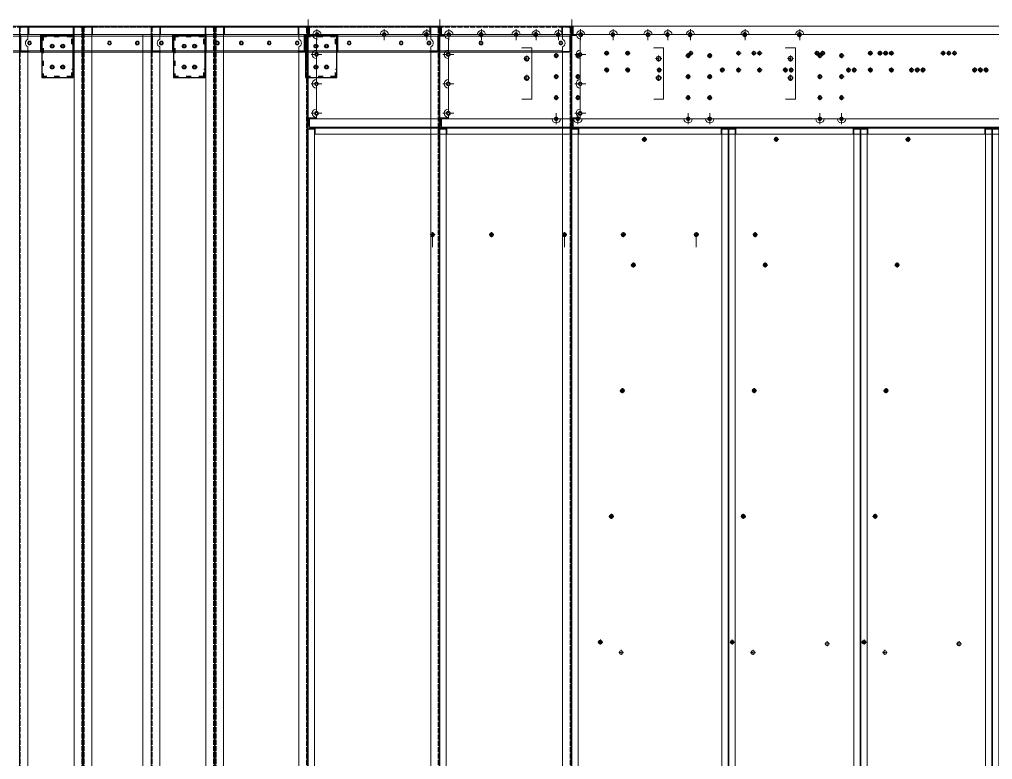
# Model space of a CAD drawing. Header units: millimetres. Extents: x -662582 to 33115, y -140469 to 24125.
# Drawn here: x -654768 to -652454, y -132737 to -130977 of the extents above; entities that cross this region are included whole.
import ezdxf

# ---------------------------------------------------------------- set-up
doc = ezdxf.new("R2010")
doc.units = ezdxf.units.MM
for name, pattern in [('DASHDOT', [18.5, 12, -3, 0.5, -3]), ('DASHED', [15, 12, -3]), ('DASHSPACE', [30, 12, -18])]:
    doc.linetypes.add(name, pattern=pattern)

# ---------------------------------------------------------------- blocks, each defined once
blk = doc.blocks.new('5679796')
at = {"color": 7, "lineweight": 13, "ltscale": 0.027667}
for p, q in [((165481.5, 14310.4), (165481.5, 14327)), ((165483.5, 14310.4), (165483.5, 14327)), ((165481.5, 13335.8), (165481.5, 13352.4)), ((165483.5, 13335.8), (165483.5, 13352.4))]:
    blk.add_line(p, q, dxfattribs=at)
at = {"color": 7, "lineweight": 13, "ltscale": 0.061}
for p, q in [((165520.1, 14327.5), (165483.5, 14327.5)), ((165483.5, 13335.3), (165520.1, 13335.3))]:
    blk.add_line(p, q, dxfattribs=at)
at = {"color": 7, "lineweight": 13, "ltscale": 0.031833}
for p, q in [((165483.5, 14308.4), (165483.5, 14327.5)), ((165483.5, 13335.3), (165483.5, 13354.4))]:
    blk.add_line(p, q, dxfattribs=at)
at = {"color": 7, "lineweight": 13, "ltscale": 0.060846}
blk.add_line((165483.6, 14327.5), (165520.1, 14327.5), dxfattribs=at)
at = {"color": 7, "lineweight": 13, "ltscale": 0.058667}
for p, q in [((165484.9, 14330.4), (165520.1, 14330.4)), ((165520.1, 14328.4), (165484.9, 14328.4)), ((165520.1, 13334.4), (165484.9, 13334.4)), ((165484.9, 13332.4), (165520.1, 13332.4))]:
    blk.add_line(p, q, dxfattribs=at)
at = {"color": 7, "lineweight": 13, "ltscale": 0.004007}
for p, q in [((165522.5, 14328.4), (165520.1, 14328.4)), ((165522.5, 13334.4), (165520.1, 13334.4))]:
    blk.add_line(p, q, dxfattribs=at)
at = {"color": 7, "lineweight": 13, "ltscale": 0.0015}
for p, q in [((165520.1, 14328.4), (165520.1, 14327.5)), ((165520.1, 14327.5), (165520.1, 14328.4)), ((165520.1, 13335.3), (165520.1, 13334.4)), ((165520.1, 13334.4), (165520.1, 13335.3))]:
    blk.add_line(p, q, dxfattribs=at)
at = {"color": 7, "lineweight": 13}
for p, q in [((165520.1, 14327.5), (165520.1, 13965.9)), ((165523.5, 14327), (165523.5, 13335.8)), ((165481.5, 14308.4), (165481.5, 13965.9)), ((165481.5, 14308.4), (165481.5, 13965.9)), ((165484.9, 14308.4), (165484.9, 13965.9)), ((165481.5, 13886.9), (165481.5, 13354.4)), ((165481.5, 13886.9), (165481.5, 13354.4)), ((165484.9, 13886.9), (165484.9, 13354.4)), ((165520.1, 13886.9), (165520.1, 13335.3))]:
    blk.add_line(p, q, dxfattribs=at)
at = {"color": 7, "lineweight": 13, "ltscale": 0.001795}
for p, q in [((165522, 14328.4), (165522.9, 14329.1)), ((165522, 13334.4), (165522.9, 13333.8))]:
    blk.add_line(p, q, dxfattribs=at)
at = {"color": 7, "lineweight": 13, "ltscale": 0.003333}
for p, q in [((165483.5, 14310.4), (165481.5, 14310.4)), ((165481.5, 14308.4), (165483.5, 14308.4)), ((165483.5, 14308.4), (165481.5, 14308.4)), ((165483.5, 13352.4), (165481.5, 13352.4))]:
    blk.add_line(p, q, dxfattribs=at)
at = {"color": 7, "lineweight": 13, "ltscale": 0.003329}
blk.add_line((165483.5, 14308.4), (165483.5, 14310.4), dxfattribs=at)
at = {"color": 7, "lineweight": 13, "ltscale": 0.002333}
for p, q in [((165484.9, 14308.4), (165483.5, 14308.4)), ((165483.5, 13354.4), (165484.9, 13354.4))]:
    blk.add_line(p, q, dxfattribs=at)
for p, q in [((165481.5, 13965.9), (165523.5, 13965.9)), ((165521.5, 13886.9), (165521.5, 13965.9)), ((165481.5, 13886.9), (165523.5, 13886.9))]:
    blk.add_line(p, q)
at = {"color": 7, "lineweight": 13, "ltscale": 0.005667}
blk.add_line((165481.5, 13354.4), (165484.9, 13354.4), dxfattribs=at)
at = {"color": 7, "lineweight": 13, "ltscale": 0.003337}
blk.add_line((165483.5, 13352.4), (165483.5, 13354.4), dxfattribs=at)
at = {"color": 7, "lineweight": 13}
for centre in [(165503.5, 14306.4), (165503.5, 14116.4), (165503.5, 13736.4), (165503.5, 13546.4), (165503.5, 13356.4)]:
    blk.add_circle(centre, 3, dxfattribs=at)
for centre, radius, start, end in [((165484.9, 14327), 3.4, 90, 180), ((165484.9, 14327), 1.4, 90, 159.0752), ((165520.1, 14327), 3.4, 0, 90), ((165484.9, 13335.8), 3.4, 180, 270), ((165484.9, 13335.8), 1.4, 200.9249, 270), ((165520.1, 13335.8), 3.4, 270, 0)]:
    blk.add_arc(centre, radius, start, end, dxfattribs=at)
for points in [[(165523.5, 14327), (165523.5, 14327.3), (165523.5, 14327.6), (165523.3, 14327.8), (165523, 14328.1), (165522.7, 14328.4), (165522.6, 14328.4), (165522.6, 14328.4), (165522.5, 14328.4)], [(165523.5, 13335.8), (165523.5, 13335.6), (165523.5, 13335.3), (165523.3, 13335.1), (165523, 13334.8), (165522.7, 13334.5), (165522.6, 13334.5), (165522.6, 13334.5), (165522.5, 13334.4)]]:
    blk.add_open_spline(points, degree=5, knots=[0, 0, 0, 0, 0, 0, 4.583204, 4.583204, 4.583204, 5.126781, 5.126781, 5.126781, 5.126781, 5.126781, 5.126781], dxfattribs=at)
blk = doc.blocks.new('568596')
at = {"color": 7, "lineweight": 13, "ltscale": 0.00166}
for p, q in [((169550.9, 17462.9), (169549.9, 17462.9)), ((173046.9, 17462.9), (173047.9, 17462.9)), ((169550.9, 16620.9), (169549.9, 16620.9)), ((173046.9, 16620.9), (173047.9, 16620.9))]:
    blk.add_line(p, q, dxfattribs=at)
at = {"color": 7, "lineweight": 13, "ltscale": 0.0015}
for p, q in [((169549.9, 17462.9), (169549.9, 17462)), ((173047.9, 17462), (173047.9, 17462.9)), ((169549.9, 16621.8), (169549.9, 16620.9)), ((173047.9, 16620.9), (173047.9, 16621.8))]:
    blk.add_line(p, q, dxfattribs=at)
at = {"color": 7, "lineweight": 13}
for p, q in [((169549.9, 17462.9), (169549.9, 16621.8)), ((169549.9, 17462), (169549.9, 17436.4)), ((173046.2, 17464.9), (169551.6, 17464.9)), ((173047.9, 16621.8), (173047.9, 17462.9)), ((173047.9, 17442.9), (173047.9, 17462)), ((170022.9, 17008.9), (171222.9, 17008.9)), ((169551.6, 16618.9), (173046.2, 16618.9))]:
    blk.add_line(p, q, dxfattribs=at)
at = {"color": 7, "linetype": 'DASHED', "lineweight": 13, "ltscale": 0.003333}
for p, q in [((169551.9, 17462), (169549.9, 17462)), ((169644.9, 17464.9), (169644.9, 17462.9)), ((169650.9, 17464.9), (169650.9, 17462.9)), ((169844.9, 17464.9), (169844.9, 17462.9)), ((169850.9, 17464.9), (169850.9, 17462.9)), ((173014.9, 17464.9), (173014.9, 17462.9)), ((173020.9, 17464.9), (173020.9, 17462.9)), ((173047.9, 17462), (173045.9, 17462)), ((169549.9, 17445.4), (169551.9, 17445.4)), ((169549.9, 17442.9), (169551.9, 17442.9)), ((169549.9, 17436.4), (169551.9, 17436.4)), ((173047.9, 17442.9), (173045.9, 17442.9)), ((169549.9, 17407.4), (169551.9, 17407.4)), ((169549.9, 17398.4), (169551.9, 17398.4)), ((169549.9, 17217.4), (169551.9, 17217.4)), ((169549.9, 17208.4), (169551.9, 17208.4)), ((169549.9, 17027.4), (169551.9, 17027.4)), ((169549.9, 17018.4), (169551.9, 17018.4)), ((169549.9, 16837.4), (169551.9, 16837.4)), ((169549.9, 16828.4), (169551.9, 16828.4)), ((173047.9, 16727.9), (173045.9, 16727.9)), ((173047.9, 16709.9), (173045.9, 16709.9)), ((169549.9, 16647.4), (169551.9, 16647.4)), ((169549.9, 16640.9), (169551.9, 16640.9)), ((169549.9, 16638.4), (169551.9, 16638.4)), ((173047.9, 16640.9), (173045.9, 16640.9)), ((169551.9, 16621.8), (169549.9, 16621.8)), ((169644.9, 16620.9), (169644.9, 16618.9)), ((169650.9, 16620.9), (169650.9, 16618.9)), ((169844.9, 16620.9), (169844.9, 16618.9)), ((169850.9, 16620.9), (169850.9, 16618.9)), ((170044.9, 16620.9), (170044.9, 16618.9)), ((170050.9, 16620.9), (170050.9, 16618.9)), ((170244.9, 16620.9), (170244.9, 16618.9)), ((170250.9, 16620.9), (170250.9, 16618.9)), ((170444.9, 16620.9), (170444.9, 16618.9)), ((170450.9, 16620.9), (170450.9, 16618.9)), ((170644.9, 16620.9), (170644.9, 16618.9)), ((170650.9, 16620.9), (170650.9, 16618.9)), ((170844.9, 16620.9), (170844.9, 16618.9)), ((170850.9, 16620.9), (170850.9, 16618.9)), ((171044.9, 16620.9), (171044.9, 16618.9)), ((171050.9, 16620.9), (171050.9, 16618.9)), ((171244.9, 16620.9), (171244.9, 16618.9)), ((171250.9, 16620.9), (171250.9, 16618.9)), ((171444.9, 16620.9), (171444.9, 16618.9)), ((171450.9, 16620.9), (171450.9, 16618.9)), ((171644.9, 16620.9), (171644.9, 16618.9)), ((171650.9, 16620.9), (171650.9, 16618.9)), ((171844.9, 16620.9), (171844.9, 16618.9)), ((171850.9, 16620.9), (171850.9, 16618.9)), ((172044.9, 16620.9), (172044.9, 16618.9)), ((172050.9, 16620.9), (172050.9, 16618.9)), ((172244.9, 16620.9), (172244.9, 16618.9)), ((172250.9, 16620.9), (172250.9, 16618.9)), ((172444.9, 16620.9), (172444.9, 16618.9)), ((172450.9, 16620.9), (172450.9, 16618.9)), ((172644.9, 16620.9), (172644.9, 16618.9)), ((172650.9, 16620.9), (172650.9, 16618.9)), ((172844.9, 16620.9), (172844.9, 16618.9)), ((172850.9, 16620.9), (172850.9, 16618.9)), ((173014.9, 16620.9), (173014.9, 16618.9)), ((173020.9, 16620.9), (173020.9, 16618.9)), ((173047.9, 16621.8), (173045.9, 16621.8))]:
    blk.add_line(p, q, dxfattribs=at)
at = {"color": 7, "lineweight": 13, "ltscale": 0.001174}
for p, q in [((169550.9, 17462.9), (169551.6, 17462.9)), ((173046.9, 17462.9), (173046.2, 17462.9)), ((169550.9, 16620.9), (169551.6, 16620.9)), ((173046.9, 16620.9), (173046.2, 16620.9))]:
    blk.add_line(p, q, dxfattribs=at)
at = {"color": 7, "lineweight": 13, "ltscale": 0.002252}
for p, q in [((169551.6, 17464.9), (169551.6, 17463.6)), ((173046.2, 17464.9), (173046.2, 17463.6)), ((169551.6, 16618.9), (169551.6, 16620.3)), ((173046.2, 16618.9), (173046.2, 16620.3))]:
    blk.add_line(p, q, dxfattribs=at)
at = {"color": 7, "lineweight": 13, "ltscale": 0.002009}
for p, q in [((169551.6, 17462.4), (169551.6, 17463.6)), ((173046.2, 17462.4), (173046.2, 17463.6)), ((169551.6, 16621.5), (169551.6, 16620.3)), ((173046.2, 16621.5), (173046.2, 16620.3))]:
    blk.add_line(p, q, dxfattribs=at)
at = {"color": 7, "linetype": 'DASHED', "lineweight": 13}
for p, q in [((173046.2, 17462.9), (169551.6, 17462.9)), ((169551.9, 17464.9), (169551.9, 16621.8)), ((169551.9, 17462), (169551.9, 17436.4)), ((170044.9, 17464.9), (170044.9, 17462.9)), ((170050.9, 17464.9), (170050.9, 17462.9)), ((170244.9, 17464.9), (170244.9, 17462.9)), ((170250.9, 17464.9), (170250.9, 17462.9)), ((170444.9, 17464.9), (170444.9, 17462.9)), ((170450.9, 17464.9), (170450.9, 17462.9)), ((170644.9, 17464.9), (170644.9, 17462.9)), ((170650.9, 17464.9), (170650.9, 17462.9)), ((170844.9, 17464.9), (170844.9, 17462.9)), ((170850.9, 17464.9), (170850.9, 17462.9)), ((171044.9, 17464.9), (171044.9, 17462.9)), ((171050.9, 17464.9), (171050.9, 17462.9)), ((171244.9, 17464.9), (171244.9, 17462.9)), ((171250.9, 17464.9), (171250.9, 17462.9)), ((171444.9, 17464.9), (171444.9, 17462.9)), ((171450.9, 17464.9), (171450.9, 17462.9)), ((171644.9, 17464.9), (171644.9, 17462.9)), ((171650.9, 17464.9), (171650.9, 17462.9)), ((171844.9, 17464.9), (171844.9, 17462.9)), ((171850.9, 17464.9), (171850.9, 17462.9)), ((172044.9, 17464.9), (172044.9, 17462.9)), ((172050.9, 17464.9), (172050.9, 17462.9)), ((172244.9, 17464.9), (172244.9, 17462.9)), ((172250.9, 17464.9), (172250.9, 17462.9)), ((172444.9, 17464.9), (172444.9, 17462.9)), ((172450.9, 17464.9), (172450.9, 17462.9)), ((172644.9, 17464.9), (172644.9, 17462.9)), ((172650.9, 17464.9), (172650.9, 17462.9)), ((172844.9, 17464.9), (172844.9, 17462.9)), ((172850.9, 17464.9), (172850.9, 17462.9)), ((173045.9, 16621.8), (173045.9, 17464.9)), ((173045.9, 17442.9), (173045.9, 17462)), ((169551.6, 16620.9), (173046.2, 16620.9))]:
    blk.add_line(p, q, dxfattribs=at)
at = {"color": 7, "linetype": 'DASHED', "lineweight": 13, "ltscale": 0.001183}
for p, q in [((169551.6, 17462.9), (169552.3, 17462.9)), ((173046.2, 17462.9), (173045.5, 17462.9)), ((169551.6, 16620.9), (169552.3, 16620.9)), ((173046.2, 16620.9), (173045.5, 16620.9))]:
    blk.add_line(p, q, dxfattribs=at)
at = {"color": 7, "linetype": 'DASHED', "lineweight": 13, "ltscale": 0.001406}
for p, q in [((169551.6, 17462.4), (169551.6, 17461.5)), ((173046.2, 17462.4), (173046.2, 17461.5)), ((169551.6, 16621.5), (169551.6, 16622.3)), ((173046.2, 16621.5), (173046.2, 16622.3))]:
    blk.add_line(p, q, dxfattribs=at)
at = {"color": 7, "linetype": 'DASHED', "lineweight": 13, "ltscale": 0.027667}
for p, q in [((169551.6, 17444.9), (169551.6, 17461.5)), ((173046.2, 17461.5), (173046.2, 17444.9)), ((169551.6, 16622.3), (169551.6, 16638.9)), ((173046.2, 16638.9), (173046.2, 16622.3))]:
    blk.add_line(p, q, dxfattribs=at)
at = {"color": 7, "linetype": 'DASHED', "lineweight": 13, "ltscale": 0.0015}
for p, q in [((169551.9, 17462.9), (169551.9, 17462)), ((173045.9, 17462), (173045.9, 17462.9)), ((169551.9, 16621.8), (169551.9, 16620.9)), ((173045.9, 16620.9), (173045.9, 16621.8))]:
    blk.add_line(p, q, dxfattribs=at)
at = {"color": 7, "lineweight": 13, "ltscale": 0.058667}
for p, q in [((173046.2, 17444.9), (169551.6, 17444.9)), ((169553.3, 17442.9), (169569.9, 17442.9)), ((169569.9, 17444.9), (169569.9, 16640.9)), ((173027.9, 16640.9), (173027.9, 17444.9)), ((173045.9, 17442.9), (173027.9, 17442.9)), ((170022.9, 16658.9), (170022.9, 17008.9)), ((171222.9, 16658.9), (171222.9, 17008.9)), ((169917.7, 16638.9), (169551.6, 16638.9)), ((169569.9, 16640.9), (169551.9, 16640.9)), ((169999.2, 16638.9), (169936.1, 16638.9)), ((170016.6, 16638.9), (170039.2, 16638.9)), ((170022.9, 16658.9), (171222.9, 16658.9)), ((170056.6, 16638.9), (170269.2, 16638.9)), ((170286.6, 16638.9), (170499.2, 16638.9)), ((170516.6, 16638.9), (170729.2, 16638.9)), ((170746.6, 16638.9), (170959.2, 16638.9)), ((170976.6, 16638.9), (171189.2, 16638.9)), ((171206.6, 16638.9), (171229.2, 16638.9)), ((171246.6, 16638.9), (172998.7, 16638.9)), ((173017.1, 16638.9), (173046.2, 16638.9)), ((173045.9, 16640.9), (173027.9, 16640.9))]:
    blk.add_line(p, q, dxfattribs=at)
at = {"color": 7, "linetype": 'DASHED', "lineweight": 13, "ltscale": 0.002333}
for p, q in [((169551.9, 17442.9), (169553.3, 17442.9)), ((173045.9, 17442.9), (173044.5, 17442.9)), ((173045.9, 16640.9), (173044.5, 16640.9))]:
    blk.add_line(p, q, dxfattribs=at)
at = {"color": 7, "lineweight": 13, "ltscale": 0.058667}
for centre in [(169926.9, 17402.9), (173007.9, 17402.9), (173007.9, 17022.9), (173007.9, 16832.9), (169926.9, 16642.9), (170007.9, 16643.9), (170047.9, 16643.9), (170277.9, 16643.9), (170507.9, 16643.9), (170737.9, 16643.9), (170967.9, 16643.9), (171197.9, 16643.9), (171237.9, 16643.9), (173007.9, 16642.9)]:
    blk.add_circle(centre, 4.5, dxfattribs=at)
at = {"color": 7, "lineweight": 13}
for centre in [(169926.9, 17212.9), (169926.9, 17022.9), (170007.9, 17023.9), (170047.9, 17023.9), (170277.9, 17023.9), (170507.9, 17023.9), (170737.9, 17023.9), (170967.9, 17023.9), (171197.9, 17023.9), (171237.9, 17023.9), (169926.9, 16832.9), (170007.9, 16833.9), (171237.9, 16833.9)]:
    blk.add_circle(centre, 4.5, dxfattribs=at)
for centre in [(172950.9, 17225.4), (173000.7, 17225.4), (172950.9, 17200.4), (173000.7, 17200.4)]:
    blk.add_circle(centre, 4.5)
at = {"color": 7, "lineweight": 13, "ltscale": 0.058667}
for centre, start, end in [((169926.9, 16642.9), 203.5779, 336.4221), ((170007.9, 16643.9), 209.9997, 330.0003), ((170047.9, 16643.9), 209.9997, 330.0003), ((170277.9, 16643.9), 209.9997, 330.0003), ((170507.9, 16643.9), 209.9997, 330.0003), ((170737.9, 16643.9), 209.9997, 330.0003), ((170967.9, 16643.9), 209.9997, 330.0003), ((171197.9, 16643.9), 209.9997, 330.0003), ((171237.9, 16643.9), 209.9997, 330.0003), ((173007.9, 16642.9), 203.5782, 336.4218)]:
    blk.add_arc(centre, 10, start, end, dxfattribs=at)
at = {"color": 7, "lineweight": 13}
for points in [[(169553.3, 17461.5), (169552.8, 17461.8), (169552.3, 17462.1), (169551.8, 17462.4), (169551.3, 17462.6), (169550.9, 17462.9)], [(169553.3, 17461.5), (169553, 17462), (169552.6, 17462.4), (169552.3, 17462.8), (169552, 17463.2), (169551.6, 17463.6)], [(173044.5, 17461.5), (173044.8, 17462), (173045.2, 17462.4), (173045.5, 17462.8), (173045.9, 17463.2), (173046.2, 17463.6)], [(173044.5, 17461.5), (173045, 17461.8), (173045.6, 17462.1), (173046.1, 17462.4), (173046.5, 17462.6), (173046.9, 17462.9)], [(169553.3, 16622.3), (169552.8, 16622.1), (169552.3, 16621.8), (169551.8, 16621.5), (169551.3, 16621.2), (169550.9, 16620.9)], [(169553.3, 16622.3), (169553, 16621.9), (169552.6, 16621.5), (169552.3, 16621), (169552, 16620.6), (169551.6, 16620.3)], [(173044.5, 16622.3), (173045, 16622.1), (173045.6, 16621.8), (173046.1, 16621.5), (173046.5, 16621.2), (173046.9, 16620.9)], [(173044.5, 16622.3), (173044.8, 16621.9), (173045.2, 16621.5), (173045.5, 16621), (173045.9, 16620.6), (173046.2, 16620.3)]]:
    blk.add_open_spline(points, degree=5, dxfattribs=at)
at = {"color": 7, "linetype": 'DASHED', "lineweight": 13}
for points in [[(169553.3, 17461.5), (169553, 17461.7), (169552.6, 17461.9), (169552.3, 17462.1), (169551.9, 17462.2), (169551.6, 17462.4)], [(169553.3, 17461.5), (169553.1, 17461.8), (169552.9, 17462.1), (169552.7, 17462.4), (169552.5, 17462.6), (169552.3, 17462.9)], [(173044.5, 17461.5), (173044.7, 17461.8), (173044.9, 17462.1), (173045.2, 17462.4), (173045.3, 17462.6), (173045.5, 17462.9)], [(173044.5, 17461.5), (173044.8, 17461.7), (173045.2, 17461.9), (173045.5, 17462.1), (173045.9, 17462.2), (173046.2, 17462.4)], [(169553.3, 16622.3), (169553, 16622.1), (169552.6, 16622), (169552.3, 16621.8), (169551.9, 16621.6), (169551.6, 16621.5)], [(169553.3, 16622.3), (169553.1, 16622), (169552.9, 16621.8), (169552.7, 16621.5), (169552.5, 16621.2), (169552.3, 16620.9)], [(173044.5, 16622.3), (173044.7, 16622), (173044.9, 16621.8), (173045.2, 16621.5), (173045.3, 16621.2), (173045.5, 16620.9)], [(173044.5, 16622.3), (173044.8, 16622.1), (173045.2, 16622), (173045.5, 16621.8), (173045.9, 16621.6), (173046.2, 16621.5)]]:
    blk.add_open_spline(points, degree=5, dxfattribs=at)
blk = doc.blocks.new('769475')
for p, q in [((158713.7, 15280), (158713.7, 15180)), ((158788.7, 15280), (158713.7, 15280)), ((158788.7, 15180), (158788.7, 15280)), ((158713.7, 15180), (158788.7, 15180))]:
    blk.add_line(p, q)
at = {"color": 5, "linetype": 'DASHSPACE'}
for p, q in [((158785.5, 15276.8), (158713.7, 15276.8)), ((158716.9, 15280), (158716.9, 15180)), ((158785.5, 15260), (158785.5, 15276.8)), ((158785.5, 15260), (158788.7, 15260)), ((158713.7, 15183.2), (158788.7, 15183.2)), ((158785.5, 15180), (158785.5, 15200)), ((158785.5, 15200), (158788.7, 15200))]:
    blk.add_line(p, q, dxfattribs=at)
for centre in [(158738.7, 15254.8), (158763.7, 15254.8), (158738.7, 15205), (158763.7, 15205)]:
    blk.add_circle(centre, 3)
blk = doc.blocks.new('1')
at = {"lineweight": 20}
for p, q in [((13013.2, 13406.9), (13013.2, 13426.5)), ((13016.7, 13410.4), (11313.2, 13410.4)), ((12013.2, 13410.4), (12013.2, 9810.4)), ((12013.2, 13390.4), (11313.2, 13390.4))]:
    blk.add_line(p, q, dxfattribs=at)
at = {"color": 7, "lineweight": 20}
for p, q in [((12013.2, 13408.7), (12013.2, 9914.1)), ((12161.2, 13410.4), (12016.1, 13410.4)), ((12163.2, 13408.7), (12163.2, 9914.1)), ((16009.7, 13410.4), (13016.7, 13410.4)), ((11993.2, 13390.4), (11993.2, 9830.4)), ((13013.2, 13388.4), (13013.2, 13192.4)), ((13033.2, 13353.4), (13033.2, 13380.5)), ((13044.2, 13390.4), (13184.2, 13390.4)), ((13204.2, 13390.4), (13285.2, 13390.4)), ((13305.2, 13390.4), (13415.2, 13390.4)), ((13435.2, 13390.4), (13545.2, 13390.4)), ((13565.2, 13390.4), (15379.7, 13390.4)), ((13521.4, 13359), (13545, 13359)), ((13545, 13359), (13545, 13237.4)), ((13033.2, 13283.4), (13033.2, 13333.4)), ((13033.2, 13213.4), (13033.2, 13263.4)), ((13545, 13237.4), (13521.4, 13237.4)), ((13593.2, 13190.4), (13016.7, 13190.4)), ((13644.7, 13190.4), (13613.2, 13190.4)), ((16009.7, 13190.4), (13664.7, 13190.4)), ((13016.7, 13170.4), (16009.7, 13170.4)), ((13029.8, 13168.4), (13995.6, 13168.4)), ((14030.3, 13168.4), (14996.1, 13168.4)), ((13013.2, 13165.3), (13013.2, 10315.5)), ((13028.2, 10315.5), (13028.2, 13165.3)), ((13995.6, 13153.4), (13029.8, 13153.4)), ((13997.2, 13165.3), (13997.2, 10315.5)), ((14012.2, 10315.5), (14012.2, 13165.3)), ((14013.7, 13165.3), (14013.7, 10315.5)), ((14028.7, 10315.5), (14028.7, 13165.3)), ((14996.1, 13153.4), (14030.3, 13153.4))]:
    blk.add_line(p, q, dxfattribs=at)
at = {"color": 7, "lineweight": 20, "ltscale": 0.002252}
for p, q in [((12013.2, 13408.7), (12014.6, 13408.7)), ((12163.2, 13408.7), (12161.9, 13408.7))]:
    blk.add_line(p, q, dxfattribs=at)
at = {"color": 7, "lineweight": 20, "ltscale": 0.002009}
for p, q in [((12015.8, 13408.7), (12014.6, 13408.7)), ((12160.7, 13408.7), (12161.9, 13408.7))]:
    blk.add_line(p, q, dxfattribs=at)
at = {"color": 7, "lineweight": 20, "ltscale": 0.00166}
for p, q in [((12015.2, 13409.4), (12015.2, 13410.4)), ((12161.2, 13409.4), (12161.2, 13410.4))]:
    blk.add_line(p, q, dxfattribs=at)
at = {"color": 7, "lineweight": 20, "ltscale": 0.0015}
for p, q in [((12016.1, 13410.4), (12015.2, 13410.4)), ((12160.3, 13410.4), (12161.2, 13410.4))]:
    blk.add_line(p, q, dxfattribs=at)
at = {"color": 7, "lineweight": 20, "ltscale": 0.001174}
for p, q in [((12015.2, 13409.4), (12015.2, 13408.7)), ((12161.2, 13409.4), (12161.2, 13408.7))]:
    blk.add_line(p, q, dxfattribs=at)
at = {"color": 7, "linetype": 'DASHED', "lineweight": 20}
for p, q in [((12015.2, 13408.7), (12015.2, 9914.1)), ((12163.2, 13408.4), (12016.1, 13408.4)), ((12161.2, 13408.7), (12161.2, 9914.1)), ((12013.2, 13213.4), (12015.2, 13213.4)), ((12013.2, 13207.4), (12015.2, 13207.4)), ((12013.2, 13013.4), (12015.2, 13013.4)), ((12013.2, 13007.4), (12015.2, 13007.4)), ((12013.2, 12813.4), (12015.2, 12813.4)), ((12013.2, 12807.4), (12015.2, 12807.4)), ((12013.2, 12613.4), (12015.2, 12613.4)), ((12013.2, 12607.4), (12015.2, 12607.4)), ((12013.2, 12413.4), (12015.2, 12413.4)), ((12013.2, 12407.4), (12015.2, 12407.4)), ((12013.2, 12213.4), (12015.2, 12213.4)), ((12013.2, 12207.4), (12015.2, 12207.4)), ((12013.2, 12013.4), (12015.2, 12013.4)), ((12013.2, 12007.4), (12015.2, 12007.4)), ((12013.2, 11813.4), (12015.2, 11813.4)), ((12013.2, 11807.4), (12015.2, 11807.4))]:
    blk.add_line(p, q, dxfattribs=at)
at = {"color": 7, "linetype": 'DASHED', "lineweight": 20, "ltscale": 0.001183}
for p, q in [((12015.2, 13408.7), (12015.2, 13408)), ((12161.2, 13408.7), (12161.2, 13408))]:
    blk.add_line(p, q, dxfattribs=at)
at = {"color": 7, "linetype": 'DASHED', "lineweight": 20, "ltscale": 0.0015}
for p, q in [((12016.1, 13408.4), (12015.2, 13408.4)), ((12160.3, 13408.4), (12161.2, 13408.4))]:
    blk.add_line(p, q, dxfattribs=at)
at = {"color": 7, "linetype": 'DASHED', "lineweight": 20, "ltscale": 0.001406}
for p, q in [((12015.8, 13408.7), (12016.6, 13408.7)), ((12160.7, 13408.7), (12159.8, 13408.7))]:
    blk.add_line(p, q, dxfattribs=at)
at = {"color": 7, "linetype": 'DASHED', "lineweight": 20, "ltscale": 0.003333}
for p, q in [((12016.1, 13410.4), (12016.1, 13408.4)), ((12035.2, 13410.4), (12035.2, 13408.4)), ((12104.2, 13410.4), (12104.2, 13408.4)), ((12122.2, 13410.4), (12122.2, 13408.4)), ((12141.2, 13410.4), (12141.2, 13408.4)), ((12160.3, 13410.4), (12160.3, 13408.4)), ((12013.2, 13383.4), (12015.2, 13383.4)), ((12013.2, 13377.4), (12015.2, 13377.4)), ((12163.2, 13383.4), (12161.2, 13383.4)), ((12163.2, 13377.4), (12161.2, 13377.4))]:
    blk.add_line(p, q, dxfattribs=at)
at = {"color": 7, "linetype": 'DASHED', "lineweight": 20, "ltscale": 0.027667}
for p, q in [((12016.6, 13408.7), (12033.2, 13408.7)), ((12159.8, 13408.7), (12143.2, 13408.7))]:
    blk.add_line(p, q, dxfattribs=at)
at = {"color": 7, "lineweight": 20, "ltscale": 0.058667}
for p, q in [((12033.2, 13408.7), (12033.2, 13379.6)), ((12035.2, 13408.4), (12035.2, 13390.4)), ((12141.2, 13390.4), (12141.2, 13410.4)), ((12143.2, 13408.7), (12143.2, 9914.1)), ((12141.2, 13390.4), (12035.2, 13390.4)), ((12033.2, 13361.3), (12033.2, 10298.6))]:
    blk.add_line(p, q, dxfattribs=at)
at = {"color": 7, "linetype": 'DASHED', "lineweight": 20, "ltscale": 0.002333}
for p, q in [((12035.2, 13408.4), (12035.2, 13407)), ((12141.2, 13408.4), (12141.2, 13407))]:
    blk.add_line(p, q, dxfattribs=at)
at = {"color": 7, "lineweight": 20, "ltscale": 0.4625}
for p, q in [((13013.2, 13406.9), (13013.2, 13388.4)), ((13015.2, 13388.4), (13015.2, 13406.9)), ((13013.2, 13192.4), (13013.2, 13173.9)), ((13015.2, 13173.9), (13015.2, 13192.4))]:
    blk.add_line(p, q, dxfattribs=at)
at = {"color": 7, "lineweight": 20, "ltscale": 0.05}
for p, q in [((13015.2, 13406.9), (13013.2, 13406.9)), ((13015.2, 13173.9), (13013.2, 13173.9)), ((13055.2, 13168.4), (13055.2, 13170.4)), ((13351.2, 13170.4), (13351.2, 13168.4)), ((13373.2, 13170.4), (13373.2, 13168.4)), ((13395.2, 13170.4), (13395.2, 13168.4)), ((13485, 13168.4), (13485, 13170.4)), ((13546.2, 13168.4), (13546.2, 13170.4)), ((13576.2, 13170.4), (13576.2, 13168.4)), ((13578.2, 13168.4), (13578.2, 13170.4)), ((13580.2, 13170.4), (13580.2, 13168.4)), ((13582.2, 13170.4), (13582.2, 13168.4)), ((13679.7, 13168.4), (13679.7, 13170.4)), ((13681.7, 13170.4), (13681.7, 13168.4))]:
    blk.add_line(p, q, dxfattribs=at)
at = {"color": 7, "lineweight": 20, "ltscale": 0.0375}
for p, q in [((13015.2, 13406.9), (13016.7, 13406.9)), ((13015.2, 13173.9), (13016.7, 13173.9)), ((13016.3, 13166.8), (13016.3, 13165.3)), ((14009.1, 13166.8), (14009.1, 13165.3)), ((14016.8, 13166.8), (14016.8, 13165.3)), ((14013.7, 11963.4), (14012.2, 11963.4)), ((14013.7, 11919.4), (14012.2, 11919.4)), ((14013.7, 11902.4), (14012.2, 11902.4))]:
    blk.add_line(p, q, dxfattribs=at)
at = {"color": 7, "lineweight": 20, "ltscale": 0.0875}
for p, q in [((13016.7, 13410.4), (13016.7, 13406.9)), ((13013.2, 13388.4), (13016.7, 13388.4)), ((13013.2, 13192.4), (13016.7, 13192.4)), ((13016.7, 13170.4), (13016.7, 13173.9))]:
    blk.add_line(p, q, dxfattribs=at)
at = {"color": 7, "lineweight": 20, "ltscale": 0.4125}
for p, q in [((13016.7, 13406.9), (13016.7, 13390.4)), ((13016.7, 13192.4), (13033.2, 13192.4)), ((13016.7, 13190.4), (13016.7, 13173.9))]:
    blk.add_line(p, q, dxfattribs=at)
at = {"color": 7, "linetype": 'DASHDOT', "lineweight": 20}
for p, q in [((13034.2, 13403.4), (13034.2, 13377.4)), ((13194.2, 13403.4), (13194.2, 13377.4)), ((13295.2, 13403.4), (13295.2, 13377.4)), ((13425.2, 13403.4), (13425.2, 13377.4)), ((13555.2, 13403.4), (13555.2, 13377.4)), ((13047.2, 13390.4), (13021.2, 13390.4)), ((13207.2, 13390.4), (13181.2, 13390.4)), ((13308.2, 13390.4), (13282.2, 13390.4)), ((13438.2, 13390.4), (13412.2, 13390.4)), ((13568.2, 13390.4), (13542.2, 13390.4)), ((13033.2, 13356.4), (13033.2, 13330.4)), ((13046.2, 13343.4), (13020.2, 13343.4)), ((13033.2, 13286.4), (13033.2, 13260.4)), ((13046.2, 13273.4), (13020.2, 13273.4)), ((13033.2, 13216.4), (13033.2, 13190.4)), ((13046.2, 13203.4), (13020.2, 13203.4)), ((13616.2, 13190.4), (13590.2, 13190.4)), ((13603.2, 13203.4), (13603.2, 13177.4)), ((13667.7, 13190.4), (13641.7, 13190.4)), ((13654.7, 13203.4), (13654.7, 13177.4))]:
    blk.add_line(p, q, dxfattribs=at)
at = {"color": 7, "lineweight": 20, "ltscale": 0.1875}
blk.add_line((13016.7, 13390.4), (13024.2, 13390.4), dxfattribs=at)
at = {"color": 7, "lineweight": 20, "ltscale": 0.192551}
blk.add_line((13024.4, 13388.4), (13016.7, 13388.4), dxfattribs=at)
at = {"color": 7, "linetype": 'DASHDOT', "lineweight": 20, "ltscale": 0.292499}
for p, q in [((13300.1, 13390.4), (13288.4, 13390.4)), ((13430.1, 13390.4), (13418.4, 13390.4)), ((13560.1, 13390.4), (13548.4, 13390.4)), ((13609.1, 13340.4), (13597.4, 13340.4)), ((13660.6, 13340.4), (13648.9, 13340.4)), ((13729.1, 13346.4), (13717.4, 13346.4)), ((13779.1, 13346.4), (13767.4, 13346.4)), ((13929.1, 13346.4), (13917.4, 13346.4)), ((14079.1, 13346.4), (14067.4, 13346.4)), ((14229.1, 13346.4), (14217.4, 13346.4)), ((14379.1, 13346.4), (14367.4, 13346.4)), ((14529.1, 13346.4), (14517.4, 13346.4)), ((13729.1, 13306.4), (13717.4, 13306.4)), ((13779.1, 13306.4), (13767.4, 13306.4)), ((13854.1, 13306.4), (13842.4, 13306.4)), ((14004.1, 13306.4), (13992.4, 13306.4)), ((14154.1, 13306.4), (14142.4, 13306.4)), ((14304.1, 13306.4), (14292.4, 13306.4)), ((14454.1, 13306.4), (14442.4, 13306.4)), ((14604.1, 13306.4), (14592.4, 13306.4)), ((13609.1, 13290.4), (13597.4, 13290.4)), ((13660.6, 13290.4), (13648.9, 13290.4)), ((13609.1, 13240.4), (13597.4, 13240.4)), ((13660.6, 13240.4), (13648.9, 13240.4)), ((13812.8, 13147.2), (13812.8, 13135.5)), ((13818.7, 13141.4), (13807, 13141.4)), ((13315.1, 12914.9), (13303.4, 12914.9)), ((13455.1, 12914.9), (13443.4, 12914.9)), ((13786.7, 12848.4), (13786.7, 12836.7)), ((13792.5, 12842.5), (13780.8, 12842.5)), ((13766.4, 12543.7), (13754.7, 12543.7)), ((13740.2, 12244.8), (13728.5, 12244.8)), ((13714.1, 11945.9), (13702.4, 11945.9)), ((14247.5, 11947.7), (14247.5, 11936)), ((13763.5, 11921.2), (13751.8, 11921.2)), ((13757.6, 11927.1), (13757.6, 11915.4))]:
    blk.add_line(p, q, dxfattribs=at)
at = {"color": 7, "linetype": 'DASHDOT', "lineweight": 20, "ltscale": 0.292505}
for p, q in [((13294.2, 13396.3), (13294.2, 13384.6)), ((13424.2, 13396.3), (13424.2, 13384.6)), ((13554.2, 13396.3), (13554.2, 13384.6)), ((13723.2, 13352.3), (13723.2, 13340.6)), ((13773.2, 13352.3), (13773.2, 13340.6)), ((13923.2, 13352.3), (13923.2, 13340.6)), ((14073.2, 13352.3), (14073.2, 13340.6)), ((14223.2, 13352.3), (14223.2, 13340.6)), ((14373.2, 13352.3), (14373.2, 13340.6)), ((14523.2, 13352.3), (14523.2, 13340.6)), ((13603.2, 13346.3), (13603.2, 13334.6)), ((13654.7, 13346.3), (13654.7, 13334.6)), ((13723.2, 13312.3), (13723.2, 13300.6)), ((13773.2, 13312.3), (13773.2, 13300.6)), ((13848.2, 13312.3), (13848.2, 13300.6)), ((13998.2, 13312.3), (13998.2, 13300.6)), ((14148.2, 13312.3), (14148.2, 13300.6)), ((14298.2, 13312.3), (14298.2, 13300.6)), ((14448.2, 13312.3), (14448.2, 13300.6)), ((14598.2, 13312.3), (14598.2, 13300.6)), ((13603.2, 13296.3), (13603.2, 13284.6)), ((13654.7, 13296.3), (13654.7, 13284.6)), ((13603.2, 13246.3), (13603.2, 13234.6)), ((13654.7, 13246.3), (13654.7, 13234.6)), ((13309.2, 12920.8), (13309.2, 12909.1)), ((13449.2, 12920.8), (13449.2, 12909.1)), ((13760.5, 12549.5), (13760.5, 12537.8)), ((13734.4, 12250.6), (13734.4, 12238.9)), ((13708.2, 11951.8), (13708.2, 11940.1))]:
    blk.add_line(p, q, dxfattribs=at)
at = {"color": 7, "lineweight": 20, "ltscale": 0.023431}
blk.add_line((13521.4, 13358), (13521.4, 13359), dxfattribs=at)
at = {"color": 7, "linetype": 'DASHDOT', "lineweight": 20, "ltscale": 0.357501}
for p, q in [((13540.4, 13333.4), (13526.1, 13333.4)), ((13540.4, 13287.4), (13526.1, 13287.4))]:
    blk.add_line(p, q, dxfattribs=at)
at = {"color": 7, "linetype": 'DASHDOT', "lineweight": 20, "ltscale": 0.357495}
for p, q in [((13533.2, 13340.6), (13533.2, 13326.3)), ((13533.2, 13294.6), (13533.2, 13280.3))]:
    blk.add_line(p, q, dxfattribs=at)
at = {"color": 7, "lineweight": 20, "ltscale": 0.053766}
for p, q in [((13602.1, 13293.2), (13604.3, 13293.2)), ((13653.6, 13293.2), (13655.8, 13293.2))]:
    blk.add_line(p, q, dxfattribs=at)
at = {"color": 7, "lineweight": 20, "ltscale": 0.025}
blk.add_line((13033.2, 13192.4), (13033.2, 13193.4), dxfattribs=at)
at = {"color": 7, "lineweight": 20, "ltscale": 0.214999}
blk.add_line((13013.2, 13173.9), (13013.2, 13165.3), dxfattribs=at)
at = {"color": 7, "lineweight": 20, "ltscale": 0.3375}
for p, q in [((13029.8, 13168.4), (13016.3, 13168.4)), ((13016.3, 13166.8), (13029.8, 13166.8)), ((14009.1, 13168.4), (13995.6, 13168.4)), ((13995.6, 13166.8), (14009.1, 13166.8)), ((14030.3, 13168.4), (14016.8, 13168.4)), ((14016.8, 13166.8), (14030.3, 13166.8))]:
    blk.add_line(p, q, dxfattribs=at)
at = {"color": 7, "lineweight": 20, "ltscale": 0.04}
for p, q in [((13016.3, 13168.4), (13016.3, 13166.8)), ((14009.1, 13168.4), (14009.1, 13166.8)), ((14016.8, 13168.4), (14016.8, 13166.8))]:
    blk.add_line(p, q, dxfattribs=at)
at = {"color": 7, "lineweight": 20, "ltscale": 0.0775}
for p, q in [((13029.8, 13168.4), (13029.8, 13165.3)), ((13995.6, 13168.4), (13995.6, 13165.3)), ((14030.3, 13168.4), (14030.3, 13165.3)), ((13013.2, 13165.3), (13016.3, 13165.3)), ((14012.2, 13165.3), (14009.1, 13165.3)), ((14013.7, 13165.3), (14016.8, 13165.3))]:
    blk.add_line(p, q, dxfattribs=at)
at = {"color": 7, "lineweight": 20, "ltscale": 0.049997}
blk.add_line((13515, 13170.4), (13515, 13168.4), dxfattribs=at)
at = {"color": 7, "lineweight": 20, "ltscale": 0.050191}
for p, q in [((13831.9, 13170.4), (13832.1, 13168.4)), ((13834.1, 13168.4), (13834, 13170.4)), ((13841.6, 13170.4), (13841.4, 13168.4)), ((14451.2, 13170.4), (14451, 13168.4)), ((14451, 13168.4), (14451.2, 13170.4))]:
    blk.add_line(p, q, dxfattribs=at)
at = {"color": 7, "lineweight": 20, "ltscale": 0.2975}
for p, q in [((13028.2, 13165.3), (13016.3, 13165.3)), ((13029.8, 13153.4), (13029.8, 13165.3)), ((13995.6, 13153.4), (13995.6, 13165.3)), ((14009.1, 13165.3), (13997.2, 13165.3)), ((14028.7, 13165.3), (14016.8, 13165.3)), ((14030.3, 13153.4), (14030.3, 13165.3))]:
    blk.add_line(p, q, dxfattribs=at)
at = {"color": 7, "linetype": 'DASHDOT', "lineweight": 20, "ltscale": 0.195001}
for p, q in [((13812.9, 13145.1), (13812.9, 13137.3)), ((13816.8, 13141.2), (13809, 13141.2)), ((13309.3, 12918.6), (13309.3, 12910.8)), ((13453.2, 12914.7), (13445.4, 12914.7)), ((13449.3, 12918.6), (13449.3, 12910.8)), ((13786.8, 12846.3), (13786.8, 12838.5)), ((13790.7, 12842.4), (13782.9, 12842.4)), ((13764.5, 12543.5), (13756.7, 12543.5)), ((13760.6, 12547.4), (13760.6, 12539.6)), ((13738.4, 12244.6), (13730.6, 12244.6)), ((13734.5, 12248.5), (13734.5, 12240.7)), ((13712.2, 11945.8), (13704.4, 11945.8)), ((13708.3, 11949.7), (13708.3, 11941.9))]:
    blk.add_line(p, q, dxfattribs=at)
at = {"color": 7, "linetype": 'DASHDOT', "lineweight": 20, "ltscale": 0.194995}
blk.add_line((13313.2, 12914.7), (13305.4, 12914.7), dxfattribs=at)
at = {"color": 0, "lineweight": 20}
blk.add_line((13309.3, 12914.9), (13309.3, 12884.9), dxfattribs=at)
at = {"color": 7, "linetype": 'DASHDOT', "lineweight": 20, "ltscale": 0.292502}
blk.add_line((14253.4, 11941.8), (14241.7, 11941.8), dxfattribs=at)
at = {"color": 7, "lineweight": 20}
for centre, radius in [((13034.2, 13390.4), 4.5), ((13034.2, 13390.4), 3), ((13194.2, 13390.4), 4.5), ((13194.2, 13390.4), 3), ((13294.2, 13390.4), 4.5), ((13294.2, 13390.4), 3), ((13424.2, 13390.4), 4.5), ((13424.2, 13390.4), 3), ((13554.2, 13390.4), 4.5), ((13554.2, 13390.4), 3), ((13033.2, 13343.4), 4.5), ((13033.2, 13343.4), 3), ((13533.2, 13333.4), 5.5), ((13533.2, 13333.4), 4.5), ((13603.2, 13340.4), 4.5), ((13603.2, 13340.4), 3), ((13654.7, 13340.4), 4.5), ((13654.7, 13340.4), 3), ((13723.2, 13346.4), 4.5), ((13723.2, 13346.4), 3), ((13773.2, 13346.4), 4.5), ((13773.2, 13346.4), 3), ((13923.2, 13346.4), 4.5), ((13923.2, 13346.4), 3), ((14073.2, 13346.4), 4.5), ((14073.2, 13346.4), 3), ((14223.2, 13346.4), 4.5), ((14223.2, 13346.4), 3), ((14373.2, 13346.4), 4.5), ((14373.2, 13346.4), 3), ((14523.2, 13346.4), 4.5), ((14523.2, 13346.4), 3), ((13723.2, 13306.4), 4.5), ((13723.2, 13306.4), 3), ((13773.2, 13306.4), 4.5), ((13773.2, 13306.4), 3), ((13848.2, 13306.4), 4.5), ((13848.2, 13306.4), 3), ((13998.2, 13306.4), 4.5), ((13998.2, 13306.4), 3), ((14148.2, 13306.4), 4.5), ((14148.2, 13306.4), 3), ((14298.2, 13306.4), 4.5), ((14298.2, 13306.4), 3), ((14448.2, 13306.4), 4.5), ((14448.2, 13306.4), 3), ((14598.2, 13306.4), 4.5), ((14598.2, 13306.4), 3), ((13533.2, 13287.4), 5.5), ((13533.2, 13287.4), 4.5), ((13603.2, 13290.4), 4.5), ((13603.2, 13290.4), 3), ((13654.7, 13290.4), 4.5), ((13654.7, 13290.4), 3), ((13033.2, 13273.4), 4.5), ((13033.2, 13273.4), 3), ((13603.2, 13240.4), 4.5), ((13603.2, 13240.4), 3), ((13654.7, 13240.4), 4.5), ((13654.7, 13240.4), 3), ((13033.2, 13203.4), 4.5), ((13033.2, 13203.4), 3), ((13603.2, 13190.4), 4.5), ((13603.2, 13190.4), 3), ((13654.7, 13190.4), 4.5), ((13654.7, 13190.4), 3), ((13812.8, 13141.4), 4.5), ((13812.9, 13141.2), 3), ((13309.2, 12914.9), 4.5), ((13309.3, 12914.7), 3), ((13449.2, 12914.9), 4.5), ((13449.3, 12914.7), 3), ((13786.7, 12842.5), 4.5), ((13786.8, 12842.4), 3), ((13760.5, 12543.7), 4.5), ((13760.6, 12543.5), 3), ((13734.4, 12244.8), 4.5), ((13734.5, 12244.6), 3), ((13708.2, 11945.9), 4.5), ((13708.3, 11945.8), 3), ((14247.5, 11941.8), 4.5), ((13757.6, 11921.2), 4.5)]:
    blk.add_circle(centre, radius, dxfattribs=at)
at = {"color": 7, "lineweight": 20, "ltscale": 0.058667}
blk.add_circle((12037.2, 13370.4), 4.5, dxfattribs=at)
at = {"color": 7, "lineweight": 20}
for centre, radius, start, end in [((13016.8, 13406.9), 3.56, 91.0452, 178.9548), ((13016.8, 13406.9), 1.56, 92.3804, 177.6205), ((13034.2, 13390.4), 10, 0, 180), ((13194.2, 13390.4), 10, 0, 180), ((13295.2, 13390.4), 10, 0, 180), ((13425.2, 13390.4), 10, 0, 180), ((13555.2, 13390.4), 10, 0, 180), ((13034.2, 13390.4), 10, 191.537, 264.2608), ((13033.2, 13343.4), 10, 90, 270), ((13033.2, 13273.4), 10, 90, 270), ((13033.2, 13203.4), 10, 90, 270), ((13603.2, 13190.4), 10, 180, 0), ((13654.7, 13190.4), 10, 180, 0), ((13561.2, 13168.4), 6, 160.5285, 180), ((13561.2, 13168.4), 4.5, 153.6122, 180), ((13561.2, 13168.4), 4.5, 360, 26.3878), ((13561.2, 13168.4), 6, 0, 19.4715)]:
    blk.add_arc(centre, radius, start, end, dxfattribs=at)
at = {"color": 7, "lineweight": 20, "ltscale": 0.058667}
blk.add_arc((12037.2, 13370.4), 10, 113.5782, 246.4218, dxfattribs=at)
at = {"color": 7, "lineweight": 20}
for points in [[(12016.6, 13407), (12016.2, 13407.4), (12015.7, 13407.7), (12015.3, 13408), (12014.9, 13408.4), (12014.6, 13408.7)], [(12016.6, 13407), (12016.3, 13407.6), (12016.1, 13408.1), (12015.8, 13408.6), (12015.5, 13409.1), (12015.2, 13409.4)], [(12159.8, 13407), (12160.1, 13407.6), (12160.4, 13408.1), (12160.6, 13408.6), (12160.9, 13409.1), (12161.2, 13409.4)], [(12159.8, 13407), (12160.3, 13407.4), (12160.7, 13407.7), (12161.1, 13408), (12161.5, 13408.4), (12161.9, 13408.7)]]:
    blk.add_open_spline(points, degree=5, dxfattribs=at)
at = {"color": 7, "linetype": 'DASHED', "lineweight": 20}
for points in [[(12016.6, 13407), (12016.3, 13407.3), (12016.1, 13407.5), (12015.8, 13407.7), (12015.5, 13407.9), (12015.2, 13408)], [(12016.6, 13407), (12016.4, 13407.4), (12016.3, 13407.7), (12016.1, 13408.1), (12015.9, 13408.4), (12015.8, 13408.7)], [(12159.8, 13407), (12160, 13407.4), (12160.2, 13407.7), (12160.4, 13408.1), (12160.5, 13408.4), (12160.7, 13408.7)], [(12159.8, 13407), (12160.1, 13407.3), (12160.4, 13407.5), (12160.7, 13407.7), (12160.9, 13407.9), (12161.2, 13408)]]:
    blk.add_open_spline(points, degree=5, dxfattribs=at)
at = {"lineweight": 20, "ltscale": 7.5, "rotation": 90}
for name, p in [('568596', (29630.1, -159637.5)), ('5679796', (26343.7, -152133.1))]:
    blk.add_blockref(name, p, dxfattribs=at)
at = {"lineweight": 20, "ltscale": 7.5}
blk.add_blockref('769475', (-146334, -1891.6), dxfattribs=at)

msp = doc.modelspace()

# ---------------------------------------------------------------- block references
at = {"lineweight": 5}
for p in [(-667094.5, -144403.9), (-666780.9, -144403.9), (-666467.4, -144403.9)]:
    msp.add_blockref('1', p, dxfattribs=at)

doc.saveas('drawing.dxf')
